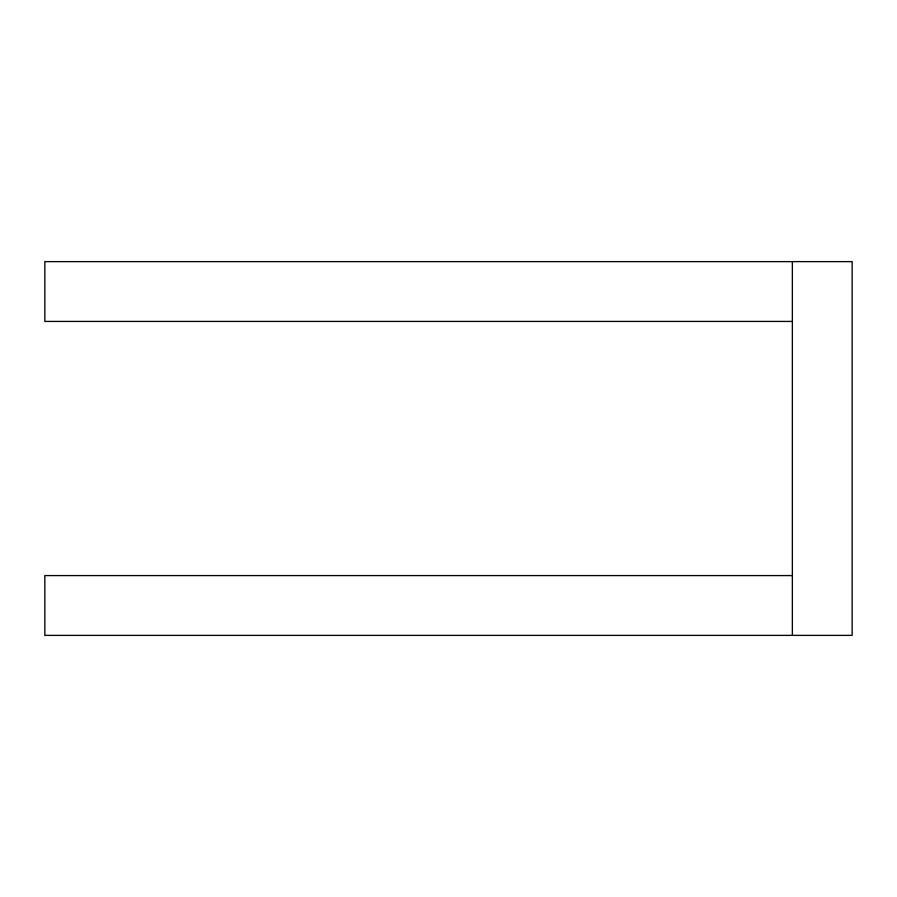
<?xml version="1.0" encoding="UTF-8"?>
<svg xmlns="http://www.w3.org/2000/svg" width="897" height="897" viewBox="0 0 897 897"><rect width="100%" height="100%" fill="white"/><g stroke="black" fill="none" stroke-linecap="round" stroke-linejoin="round"><path stroke-width="1.35" d="M792.354 321.429L44.85 321.429L44.85 261.621L852.15 261.621L852.15 635.379L44.85 635.379L44.85 575.571L792.354 575.571M792.354 261.621L792.354 635.379"/></g></svg>
